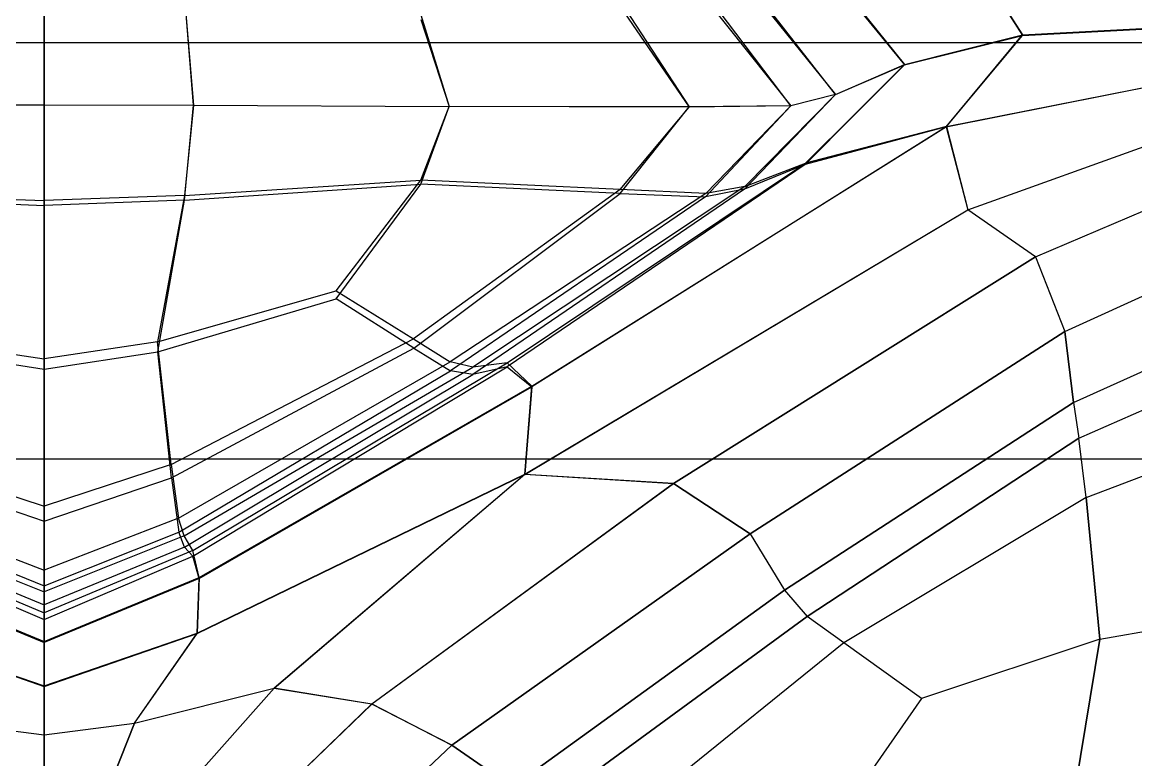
# Model space of a CAD drawing. Extents: x 11992 to 29481, y -6727 to 6811.
# Drawn here: x 12616.763 to 12621.407, y 1263.036 to 1266.114 of the extents above; entities that cross this region are included whole.
import ezdxf

# ---------------------------------------------------------------- set-up
doc = ezdxf.new("R2010")
doc.units = 0
doc.header["$MEASUREMENT"] = 0
doc.layers.get('0').update_dxf_attribs({"color": 8, "linetype": 'CONTINUOUS'})

msp = doc.modelspace()

# ---------------------------------------------------------------- linework, layer by layer
for p, q in [((12616.8548, 1270.2778, -1723.155), (12616.8548, 1262.9753, -1730.4575)), ((12616.8548, 1263.6486, -1751.6706), (12616.8548, 1268.5717, -1757.0031)), ((12620.6166, 1266.553, -1755.0089), (12620.9342, 1266.0592, -1754.6249)), ((12620.6171, 1266.5585, -1725.8585), (12620.9342, 1266.0612, -1726.2391)), ((12620.0287, 1266.4514, -1725.705), (12620.4425, 1265.9379, -1726.1165)), ((12620.0277, 1266.4405, -1755.1667), (12620.4425, 1265.9367, -1754.7482)), ((12619.7755, 1266.2819, -1755.269), (12620.1541, 1265.8122, -1754.8733)), ((12620.1541, 1265.8127, -1725.9919), (12619.7764, 1266.2989, -1725.6075)), ((12617.4771, 1265.7674, -1725.9476), (12617.4394, 1266.2407, -1725.5706)), ((12619.9676, 1265.7655, -1725.9446), (12619.6133, 1266.2345, -1725.5787)), ((12617.4394, 1266.2171, -1755.3146), (12617.4771, 1265.7679, -1754.9187)), ((12619.2567, 1266.2021, -1725.5952), (12619.5437, 1265.7607, -1725.9397)), ((12619.2567, 1266.1792, -1755.287), (12619.5437, 1265.7598, -1754.9254)), ((12619.6128, 1266.2133, -1755.3014), (12619.9676, 1265.7648, -1754.9206)), ((12618.4255, 1266.1453, -1725.6339), (12618.5433, 1265.7629, -1725.9426)), ((12618.4255, 1266.1248, -1755.2485), (12618.5433, 1265.7629, -1754.9231)), ((12620.9342, 1266.0612, -1726.2391), (12621.73, 1266.1029, -1726.2808)), ((12620.9342, 1266.0592, -1754.6249), (12621.7295, 1266.101, -1754.5832)), ((12620.4425, 1265.9379, -1726.1165), (12620.9342, 1266.0612, -1726.2391)), ((12620.4425, 1265.9367, -1754.7482), (12620.9342, 1266.0592, -1754.6249)), ((12620.6166, 1265.6771, -1726.7329), (12620.9342, 1266.0612, -1726.2391)), ((12620.6171, 1265.6787, -1754.1277), (12620.9342, 1266.0592, -1754.6249)), ((12651.3121, 1266.0278, -1726.207), (12606.3124, 1266.0278, -1726.207)), ((12651.3121, 1266.0278, -1754.6584), (12606.3124, 1266.0278, -1754.6584)), ((12620.0282, 1265.5195, -1726.6203), (12620.4425, 1265.9379, -1726.1165)), ((12620.0287, 1265.5252, -1754.2346), (12620.4425, 1265.9367, -1754.7482)), ((12620.1541, 1265.8127, -1725.9919), (12620.4425, 1265.9379, -1726.1165)), ((12620.1541, 1265.8122, -1754.8733), (12620.4425, 1265.9367, -1754.7482)), ((12620.6166, 1265.6771, -1726.7329), (12621.73, 1265.8997, -1726.5121)), ((12620.6171, 1265.6787, -1754.1277), (12621.7295, 1265.8993, -1754.3511)), ((12619.7755, 1265.4172, -1726.4617), (12620.1541, 1265.8127, -1725.9919)), ((12620.1541, 1265.8122, -1754.8733), (12619.7764, 1265.4277, -1754.3871)), ((12620.1541, 1265.8127, -1725.9919), (12619.9676, 1265.7655, -1725.9446)), ((12620.1541, 1265.8122, -1754.8733), (12619.9676, 1265.7648, -1754.9206)), ((12616.2325, 1265.7679, -1754.9187), (12616.8548, 1265.7696, -1754.9172)), ((12616.2325, 1265.7674, -1725.9476), (12616.8548, 1265.7689, -1725.9494)), ((12616.8548, 1265.7696, -1754.9172), (12617.4771, 1265.7679, -1754.9187)), ((12616.8548, 1265.7689, -1725.9494), (12617.4771, 1265.7674, -1725.9476)), ((12617.4771, 1265.7679, -1754.9187), (12617.4394, 1265.391, -1754.4455)), ((12617.4394, 1265.3714, -1726.3969), (12617.4771, 1265.7674, -1725.9476)), ((12617.4771, 1265.7679, -1754.9187), (12618.5433, 1265.7629, -1754.9231)), ((12617.4771, 1265.7674, -1725.9476), (12618.5433, 1265.7629, -1725.9426)), ((12618.4255, 1265.4541, -1754.5407), (12618.5433, 1265.7629, -1754.9231)), ((12618.4255, 1265.4377, -1726.3046), (12618.5433, 1265.7629, -1725.9426)), ((12619.5437, 1265.7598, -1754.9254), (12618.5433, 1265.7629, -1754.9231)), ((12619.5437, 1265.7607, -1725.9397), (12618.5433, 1265.7629, -1725.9426)), ((12619.2567, 1265.3993, -1726.359), (12619.5437, 1265.7607, -1725.9397)), ((12619.2567, 1265.4155, -1754.4841), (12619.5437, 1265.7598, -1754.9254)), ((12619.9676, 1265.7655, -1725.9446), (12619.5437, 1265.7607, -1725.9397)), ((12619.9676, 1265.7648, -1754.9206), (12619.5437, 1265.7598, -1754.9254)), ((12619.6128, 1265.3848, -1726.393), (12619.9676, 1265.7655, -1725.9446)), ((12619.9676, 1265.7648, -1754.9206), (12619.6133, 1265.3988, -1754.4516)), ((12618.8885, 1264.5951, -1752.718), (12620.6171, 1265.6787, -1754.1277)), ((12620.6166, 1265.6771, -1726.7329), (12618.8885, 1264.5918, -1728.1396)), ((12620.6166, 1265.6771, -1726.7329), (12620.0282, 1265.5195, -1726.6203)), ((12620.6171, 1265.6787, -1754.1277), (12620.0287, 1265.5252, -1754.2346)), ((12620.6166, 1265.6771, -1726.7329), (12620.7067, 1265.3304, -1727.2795)), ((12620.6171, 1265.6787, -1754.1277), (12620.7067, 1265.3309, -1753.5841)), ((12620.7067, 1265.3309, -1753.5841), (12621.7295, 1265.6988, -1754.0637)), ((12620.7067, 1265.3304, -1727.2795), (12621.73, 1265.6988, -1726.8003)), ((12618.7855, 1264.6924, -1753.1063), (12620.0287, 1265.5252, -1754.2346)), ((12619.7764, 1265.4277, -1754.3871), (12620.0287, 1265.5252, -1754.2346)), ((12620.0282, 1265.5195, -1726.6203), (12618.7855, 1264.6762, -1727.7303)), ((12620.0282, 1265.5195, -1726.6203), (12619.7755, 1265.4172, -1726.4617)), ((12617.4394, 1265.391, -1754.4455), (12618.4255, 1265.4541, -1754.5407)), ((12617.4394, 1265.3714, -1726.3969), (12618.4255, 1265.4377, -1726.3046)), ((12618.0717, 1264.9933, -1753.8914), (12618.4255, 1265.4541, -1754.5407)), ((12618.0722, 1264.9592, -1726.9256), (12618.4255, 1265.4377, -1726.3046)), ((12619.2567, 1265.4155, -1754.4841), (12618.4255, 1265.4541, -1754.5407)), ((12619.2567, 1265.3993, -1726.359), (12618.4255, 1265.4377, -1726.3046)), ((12620.9885, 1265.1351, -1753.3832), (12621.7295, 1265.4506, -1753.7796)), ((12620.9885, 1265.1351, -1727.4821), (12621.7295, 1265.4506, -1727.0859)), ((12616.2702, 1265.391, -1754.4455), (12616.8548, 1265.3697, -1754.4138)), ((12617.4394, 1265.391, -1754.4455), (12616.8548, 1265.3697, -1754.4138)), ((12617.4394, 1265.391, -1754.4455), (12617.3274, 1264.7804, -1753.5813)), ((12619.2567, 1265.4155, -1754.4841), (12618.395, 1264.7923, -1753.5995)), ((12618.3955, 1264.7537, -1727.2066), (12619.2567, 1265.3993, -1726.359)), ((12619.6133, 1265.3988, -1754.4516), (12618.5481, 1264.6967, -1753.4622)), ((12619.6128, 1265.3848, -1726.393), (12618.5485, 1264.6595, -1727.3428)), ((12619.7764, 1265.4277, -1754.3871), (12618.6415, 1264.674, -1753.3433)), ((12619.7755, 1265.4172, -1726.4617), (12618.6415, 1264.6442, -1727.4716)), ((12619.6133, 1265.3988, -1754.4516), (12619.2567, 1265.4155, -1754.4841)), ((12619.2567, 1265.3993, -1726.359), (12619.6128, 1265.3848, -1726.393)), ((12619.7755, 1265.4172, -1726.4617), (12619.6128, 1265.3848, -1726.393)), ((12619.7764, 1265.4277, -1754.3871), (12619.6133, 1265.3988, -1754.4516)), ((12616.2697, 1265.3714, -1726.3969), (12616.8548, 1265.3495, -1726.4276)), ((12617.4394, 1265.3714, -1726.3969), (12616.8548, 1265.3495, -1726.4276)), ((12617.3278, 1264.7389, -1727.2237), (12617.4394, 1265.3714, -1726.3969)), ((12618.8594, 1264.2265, -1752.1453), (12620.7067, 1265.3309, -1753.5841)), ((12618.8594, 1264.227, -1728.72), (12620.7067, 1265.3304, -1727.2795)), ((12620.9885, 1265.1351, -1753.3832), (12620.7067, 1265.3309, -1753.5841)), ((12620.9885, 1265.1351, -1727.4821), (12620.7067, 1265.3304, -1727.2795)), ((12620.9885, 1265.1351, -1753.3832), (12619.4789, 1264.1889, -1752.1943)), ((12619.4789, 1264.1889, -1728.6714), (12620.9885, 1265.1351, -1727.4821)), ((12620.9885, 1265.1351, -1753.3832), (12621.1106, 1264.8235, -1753.2139)), ((12620.9885, 1265.1351, -1727.4821), (12621.1106, 1264.8238, -1727.652)), ((12621.1106, 1264.8235, -1753.2139), (12621.7295, 1265.1056, -1753.5568)), ((12621.1106, 1264.8238, -1727.652), (12621.73, 1265.1056, -1727.309)), ((12617.3274, 1264.7804, -1753.5813), (12618.0717, 1264.9933, -1753.8914)), ((12618.0717, 1264.9933, -1753.8914), (12618.395, 1264.7923, -1753.5995)), ((12617.3278, 1264.7389, -1727.2237), (12618.0722, 1264.9592, -1726.9256)), ((12618.3955, 1264.7537, -1727.2066), (12618.0722, 1264.9592, -1726.9256)), ((12616.3823, 1264.7804, -1753.5813), (12616.8548, 1264.7096, -1753.4779)), ((12617.3274, 1264.7804, -1753.5813), (12616.8548, 1264.7096, -1753.4779)), ((12617.3841, 1264.2682, -1752.839), (12617.3274, 1264.7804, -1753.5813)), ((12617.3841, 1264.2682, -1752.839), (12618.395, 1264.7923, -1753.5995)), ((12618.395, 1264.7923, -1753.5995), (12618.5481, 1264.6967, -1753.4622)), ((12619.7983, 1263.9781, -1728.6808), (12621.1106, 1264.8238, -1727.652)), ((12621.1106, 1264.8235, -1753.2139), (12619.7983, 1263.9781, -1752.1851)), ((12621.1464, 1264.5272, -1727.7929), (12621.1106, 1264.8238, -1727.652)), ((12621.1106, 1264.8235, -1753.2139), (12621.1464, 1264.5272, -1753.073)), ((12621.1464, 1264.5272, -1753.073), (12621.73, 1264.7887, -1753.3833)), ((12621.1464, 1264.5272, -1727.7929), (12621.73, 1264.7887, -1727.4826)), ((12616.3818, 1264.7389, -1727.2237), (12616.8548, 1264.6655, -1727.3231)), ((12616.8548, 1264.6655, -1727.3231), (12617.3278, 1264.7389, -1727.2237)), ((12617.3855, 1264.212, -1727.9368), (12617.3278, 1264.7389, -1727.2237)), ((12617.3855, 1264.212, -1727.9368), (12618.3955, 1264.7537, -1727.2066)), ((12618.3955, 1264.7537, -1727.2066), (12618.5485, 1264.6595, -1727.3428)), ((12617.4146, 1264.0439, -1752.525), (12618.5481, 1264.6967, -1753.4622)), ((12617.4738, 1263.9097, -1752.0295), (12618.7855, 1264.6924, -1753.1063)), ((12618.6415, 1264.674, -1753.3433), (12618.5481, 1264.6967, -1753.4622)), ((12618.7855, 1264.6924, -1753.1063), (12618.6415, 1264.674, -1753.3433)), ((12618.8885, 1264.5951, -1752.718), (12618.7855, 1264.6924, -1753.1063)), ((12617.4156, 1263.9862, -1728.2431), (12618.5485, 1264.6595, -1727.3428)), ((12617.438, 1263.9705, -1752.3512), (12618.6415, 1264.674, -1753.3433)), ((12617.4389, 1263.9233, -1728.4315), (12618.6415, 1264.6442, -1727.4716)), ((12617.4747, 1263.8849, -1728.7901), (12618.7855, 1264.6762, -1727.7303)), ((12618.6415, 1264.6442, -1727.4716), (12618.5485, 1264.6595, -1727.3428)), ((12618.7855, 1264.6762, -1727.7303), (12618.6415, 1264.6442, -1727.4716)), ((12618.7855, 1264.6762, -1727.7303), (12618.8885, 1264.5918, -1728.1396)), ((12617.5, 1263.7959, -1751.6367), (12618.8885, 1264.5951, -1752.718)), ((12618.8594, 1264.2265, -1752.1453), (12618.8885, 1264.5951, -1752.718)), ((12621.1697, 1264.3777, -1727.9084), (12621.73, 1264.6256, -1727.6193)), ((12621.1697, 1264.3777, -1752.9574), (12621.73, 1264.6256, -1753.2466)), ((12617.5, 1263.7916, -1729.219), (12618.8885, 1264.5918, -1728.1396)), ((12618.8885, 1264.5918, -1728.1396), (12618.8594, 1264.227, -1728.72)), ((12619.9423, 1263.743, -1728.7237), (12621.1464, 1264.5272, -1727.7929)), ((12621.1464, 1264.5272, -1753.073), (12619.9423, 1263.743, -1752.1421)), ((12621.1464, 1264.5272, -1753.073), (12621.1697, 1264.3777, -1752.9574)), ((12621.1464, 1264.5272, -1727.7929), (12621.1697, 1264.3777, -1727.9084)), ((12620.0358, 1263.6333, -1728.7759), (12621.1697, 1264.3777, -1727.9084)), ((12621.1697, 1264.3777, -1752.9574), (12620.0358, 1263.6333, -1752.09)), ((12621.2002, 1264.1297, -1752.6614), (12621.1697, 1264.3777, -1752.9574)), ((12621.2002, 1264.1297, -1728.2045), (12621.1697, 1264.3777, -1727.9084)), ((12621.2002, 1264.1297, -1752.6614), (12621.73, 1264.3317, -1752.8943)), ((12621.2002, 1264.1297, -1728.2045), (12621.73, 1264.3317, -1727.9716)), ((12651.3121, 1264.2907, -1728.1842), (12606.3119, 1264.2907, -1728.1842)), ((12651.3121, 1264.2907, -1752.6812), (12606.3119, 1264.2907, -1752.6812)), ((12616.3255, 1264.2682, -1752.839), (12616.8548, 1264.0935, -1752.5856)), ((12617.3841, 1264.2682, -1752.839), (12616.8548, 1264.0935, -1752.5856)), ((12617.3841, 1264.2682, -1752.839), (12617.4146, 1264.0439, -1752.525)), ((12617.4924, 1263.5647, -1729.6177), (12618.8594, 1264.227, -1728.72)), ((12617.4924, 1263.563, -1751.2492), (12618.8594, 1264.2265, -1752.1453)), ((12617.8133, 1263.3348, -1729.8831), (12618.8594, 1264.227, -1728.72)), ((12618.8594, 1264.2265, -1752.1453), (12617.8133, 1263.3348, -1750.9826)), ((12618.8594, 1264.227, -1728.72), (12619.4789, 1264.1889, -1728.6714)), ((12619.4789, 1264.1889, -1752.1943), (12618.8594, 1264.2265, -1752.1453)), ((12616.3241, 1264.212, -1727.9368), (12616.8548, 1264.0315, -1728.1801)), ((12616.8548, 1264.0315, -1728.1801), (12617.3855, 1264.212, -1727.9368)), ((12617.3855, 1264.212, -1727.9368), (12617.4156, 1263.9862, -1728.2431)), ((12619.4789, 1264.1889, -1752.1943), (12618.2214, 1263.2683, -1751.0275)), ((12618.2214, 1263.2686, -1729.8383), (12619.4789, 1264.1889, -1728.6714)), ((12619.7983, 1263.9781, -1752.1851), (12619.4789, 1264.1889, -1752.1943)), ((12619.4789, 1264.1889, -1728.6714), (12619.7983, 1263.9781, -1728.6808)), ((12621.2002, 1264.1297, -1752.6614), (12620.1889, 1263.5244, -1751.9628)), ((12621.2002, 1264.1297, -1728.2045), (12620.1889, 1263.5244, -1728.903)), ((12621.2002, 1264.1297, -1752.6614), (12621.2575, 1263.5389, -1751.979)), ((12621.2575, 1263.5389, -1728.8869), (12621.2002, 1264.1297, -1728.2045)), ((12616.295, 1264.0439, -1752.525), (12616.8548, 1263.8265, -1752.2126)), ((12617.4146, 1264.0439, -1752.525), (12616.8548, 1263.8265, -1752.2126)), ((12617.438, 1263.9705, -1752.3512), (12617.4146, 1264.0439, -1752.525)), ((12616.2716, 1263.9705, -1752.3512), (12616.8548, 1263.7359, -1752.0205)), ((12616.2941, 1263.9862, -1728.2431), (12616.8548, 1263.7621, -1728.5433)), ((12616.8548, 1263.7621, -1728.5433), (12617.4156, 1263.9862, -1728.2431)), ((12617.438, 1263.9705, -1752.3512), (12616.8548, 1263.7359, -1752.0205)), ((12617.4389, 1263.9233, -1728.4315), (12617.4156, 1263.9862, -1728.2431)), ((12617.4738, 1263.9097, -1752.0295), (12617.438, 1263.9705, -1752.3512)), ((12618.5547, 1263.0962, -1729.772), (12619.7983, 1263.9781, -1728.6808)), ((12619.7983, 1263.9781, -1752.1851), (12618.5547, 1263.0962, -1751.0938)), ((12619.7983, 1263.9781, -1728.6808), (12619.9423, 1263.743, -1728.7237)), ((12619.7983, 1263.9781, -1752.1851), (12619.9423, 1263.743, -1752.1421)), ((12616.2354, 1263.9097, -1752.0295), (12616.8548, 1263.6486, -1751.6706)), ((12616.2707, 1263.9235, -1728.4316), (12616.8548, 1263.6829, -1728.7514)), ((12617.4389, 1263.9233, -1728.4315), (12616.8548, 1263.6829, -1728.7514)), ((12617.4738, 1263.9097, -1752.0295), (12616.8548, 1263.6486, -1751.6706)), ((12617.4747, 1263.8849, -1728.7901), (12617.4389, 1263.9233, -1728.4315)), ((12617.5, 1263.7959, -1751.6367), (12617.4738, 1263.9097, -1752.0295)), ((12616.2349, 1263.8851, -1728.7905), (12616.8548, 1263.6209, -1729.1435)), ((12616.8548, 1263.6209, -1729.1435), (12617.4747, 1263.8849, -1728.7901)), ((12617.5, 1263.7916, -1729.219), (12617.4747, 1263.8849, -1728.7901)), ((12616.2097, 1263.7959, -1751.6367), (12616.8548, 1263.5294, -1751.2762)), ((12616.2097, 1263.7919, -1729.2195), (12616.8548, 1263.5249, -1729.5788)), ((12616.8548, 1263.5294, -1751.2762), (12617.5, 1263.7959, -1751.6367)), ((12617.5, 1263.7916, -1729.219), (12616.8548, 1263.5249, -1729.5788)), ((12617.5, 1263.7959, -1751.6367), (12617.4924, 1263.563, -1751.2492)), ((12617.4924, 1263.5647, -1729.6177), (12617.5, 1263.7916, -1729.219)), ((12618.8065, 1262.9228, -1729.7169), (12619.9423, 1263.743, -1728.7237)), ((12619.9423, 1263.743, -1752.1421), (12618.8065, 1262.9228, -1751.149)), ((12619.9423, 1263.743, -1728.7237), (12620.0358, 1263.6333, -1728.7759)), ((12619.9423, 1263.743, -1752.1421), (12620.0358, 1263.6333, -1752.09)), ((12616.8548, 1262.8318, -1750.1356), (12616.8548, 1263.6486, -1751.6706)), ((12620.0358, 1263.6333, -1752.09), (12618.9696, 1262.853, -1751.1602)), ((12618.9701, 1262.853, -1729.7055), (12620.0358, 1263.6333, -1728.7759)), ((12620.1889, 1263.5244, -1728.903), (12620.0358, 1263.6333, -1728.7759)), ((12620.1889, 1263.5244, -1751.9628), (12620.0358, 1263.6333, -1752.09)), ((12621.2575, 1263.5389, -1728.8869), (12621.73, 1263.6214, -1728.7923)), ((12621.2575, 1263.5389, -1751.979), (12621.7295, 1263.6212, -1752.0736)), ((12616.2168, 1263.5647, -1729.618), (12616.8548, 1263.3437, -1729.917)), ((12616.2173, 1263.563, -1751.2492), (12616.8548, 1263.3417, -1750.9505)), ((12616.8548, 1263.3437, -1729.917), (12617.4924, 1263.5647, -1729.6177)), ((12616.8548, 1263.3417, -1750.9505), (12617.4924, 1263.563, -1751.2492)), ((12617.231, 1263.1887, -1730.1185), (12617.4924, 1263.5647, -1729.6177)), ((12617.231, 1263.1882, -1750.7476), (12617.4924, 1263.563, -1751.2492)), ((12621.2575, 1263.5389, -1751.979), (12620.5126, 1263.2917, -1751.6951)), ((12621.2575, 1263.5389, -1728.8869), (12620.5126, 1263.2917, -1729.1708)), ((12621.1449, 1262.8578, -1729.6967), (12621.2575, 1263.5389, -1728.8869)), ((12621.2575, 1263.5389, -1751.979), (12621.1449, 1262.8578, -1751.1692)), ((12620.1889, 1263.5244, -1728.903), (12619.3263, 1262.8261, -1729.73)), ((12620.1889, 1263.5244, -1751.9628), (12619.3263, 1262.8261, -1751.1358)), ((12620.5126, 1263.2917, -1751.6951), (12620.1889, 1263.5244, -1751.9628)), ((12620.5126, 1263.2917, -1729.1708), (12620.1889, 1263.5244, -1728.903)), ((12617.231, 1263.1887, -1730.1185), (12617.8133, 1263.3348, -1729.8831)), ((12617.231, 1263.1882, -1750.7476), (12617.8133, 1263.3348, -1750.9826)), ((12617.8133, 1263.3348, -1729.8831), (12617.4647, 1262.941, -1730.4378)), ((12617.8133, 1263.3348, -1750.9826), (12617.4647, 1262.941, -1750.428)), ((12618.2214, 1263.2683, -1751.0275), (12617.8133, 1263.3348, -1750.9826)), ((12617.8133, 1263.3348, -1729.8831), (12618.2214, 1263.2686, -1729.8383)), ((12618.2214, 1263.2686, -1729.8383), (12617.8023, 1262.8654, -1730.3941)), ((12618.2214, 1263.2683, -1751.0275), (12617.8023, 1262.8654, -1750.4718)), ((12618.2214, 1263.2686, -1729.8383), (12618.5547, 1263.0962, -1729.772)), ((12618.5547, 1263.0962, -1751.0938), (12618.2214, 1263.2683, -1751.0275)), ((12620.5126, 1263.2917, -1751.6951), (12620.1584, 1262.7812, -1751.084)), ((12620.5126, 1263.2917, -1729.1708), (12620.1584, 1262.7812, -1729.7818)), ((12616.4786, 1263.1887, -1730.1185), (12616.8548, 1263.1398, -1730.197)), ((12616.4786, 1263.1882, -1750.7476), (12616.8548, 1263.1393, -1750.6693)), ((12616.8548, 1263.1398, -1730.197), (12617.231, 1263.1887, -1730.1185)), ((12616.8548, 1263.1393, -1750.6693), (12617.231, 1263.1882, -1750.7476)), ((12617.1438, 1262.9667, -1730.4526), (12617.231, 1263.1887, -1730.1185)), ((12617.231, 1263.1882, -1750.7476), (12617.1438, 1262.9667, -1750.4133)), ((12618.5547, 1263.0962, -1729.772), (12618.1399, 1262.7064, -1730.3022)), ((12618.5547, 1263.0962, -1751.0938), (12618.1399, 1262.7064, -1750.5636)), ((12618.5547, 1263.0962, -1729.772), (12618.8065, 1262.9228, -1729.7169)), ((12618.8065, 1262.9228, -1751.149), (12618.5547, 1263.0962, -1751.0938))]:
    msp.add_line(p, q)

doc.saveas('drawing.dxf')
